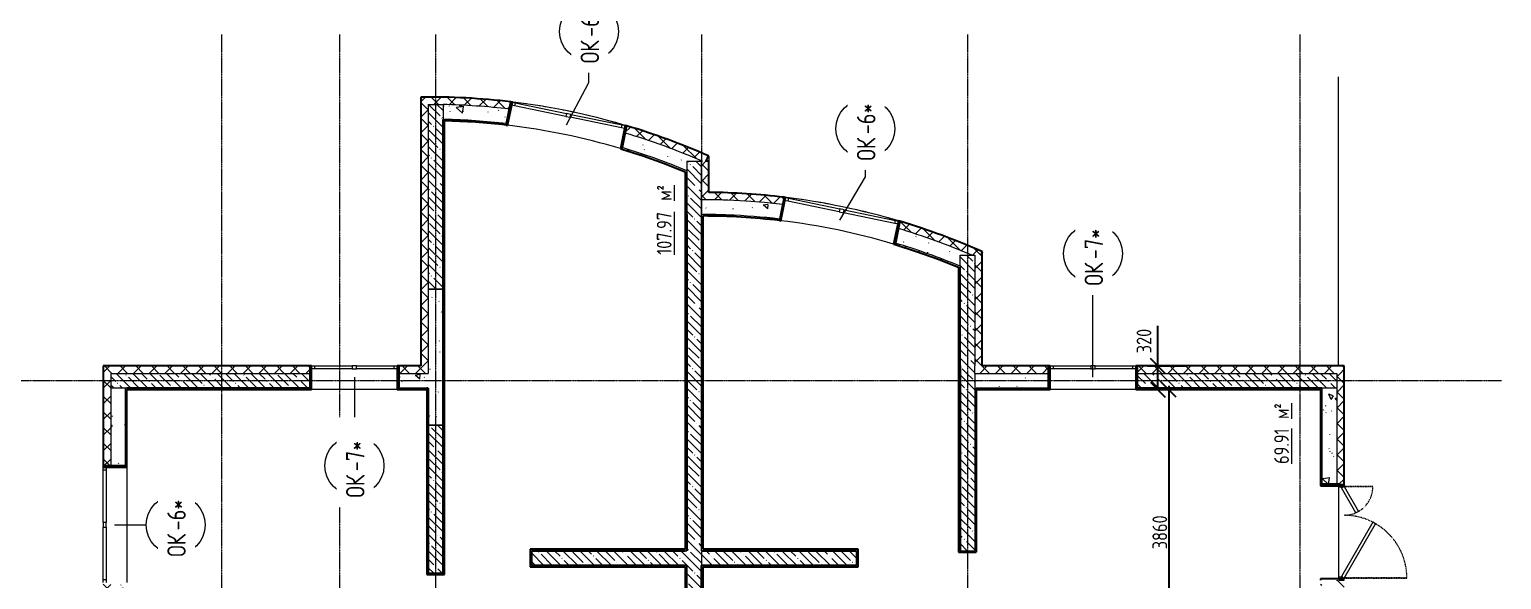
# Model space of a CAD drawing. Header units: millimetres. Extents: x -11854 to 4360091, y -19344 to 4989148.
# Drawn here: x 4962 to 24894, y 68172 to 75617 of the extents above; entities that cross this region are included whole.
import ezdxf

# ---------------------------------------------------------------- set-up
doc = ezdxf.new("R2010")
doc.units = ezdxf.units.MM
doc.linetypes.add('Линия сетки', pattern=[22.225, 12.7, -3.175, 3.175, -3.175])
doc.linetypes.add('Штрих', pattern=[6.35, 3.175, -3.175])
doc.layers.get('0').update_dxf_attribs({"color": 254})
doc.layers.get('Defpoints').update_dxf_attribs({"color": 254})
for name, color, linetype, lineweight in [('A-ANNO-DIMS', 254, 'Continuous', 9), ('A-AREA', 254, 'Continuous', 9), ('A-AREA-IDEN', 254, 'Continuous', 9), ('A-DOOR', 254, 'Continuous', 9), ('A-DOOR-FRAM', 254, 'Continuous', 18), ('A-FLOR', 254, 'Continuous', 9), ('A-GLAZ', 254, 'Continuous', 9), ('A-GLAZ-IDEN', 254, 'Continuous', 9), ('A-WALL', 254, 'Continuous', 9), ('S-GRID', 254, 'Continuous', 9)]:
    doc.layers.add(name, color=color, linetype=linetype, lineweight=lineweight)
doc.styles.add('ISOCPEUR', font='isocpeur.ttf', dxfattribs={"width": 0.8, "height": 200})
doc.styles.add('ISOCPEUR_1', font='isocpeur.ttf', dxfattribs={"width": 0.8, "height": 250})
doc.styles.add('ISOCPEUR_B', font='', dxfattribs={"width": 0.8, "height": 200})
doc.styles.add('ISOCPEUR_B_1', font='', dxfattribs={"width": 0.8, "height": 200})
doc.styles.get('ISOCPEUR_B').set_extended_font_data('ISOCPEUR', bold=True)
doc.styles.get('ISOCPEUR_B_1').set_extended_font_data('ISOCPEUR', bold=True)
doc.dimstyles.new('2_0_мм_ISOCPEUR', dxfattribs={"dimscale": 304.8, "dimtxt": 199.196235, "dimasz": 0.656168, "dimexe": 0.459318, "dimexo": 0.625, "dimgap": 0.065617, "dimtad": 1, "dimdec": 0, "dimtxsty": 'ISOCPEUR', "dimblk1": 'OBLIQUE', "dimblk2": 'OBLIQUE', "dimsah": 1, "dimcen": 2.5, "dimdle": 0.164042, "dimazin": 3, "dimtfac": 1, "dimtix": 1, "dimtmove": 0, "dimatfit": 3, "dimfxl": 0.787402, "dimfxlon": 1, "dimtvp": 1, "dimarcsym": 2})
doc.dimstyles.new('2_0_мм_ISOCPEUR_1', dxfattribs={"dimscale": 304.8, "dimtxt": 199.196235, "dimasz": 0.656168, "dimexe": 0.459318, "dimexo": 0.625, "dimgap": 0.065617, "dimtad": 1, "dimdec": 0, "dimtxsty": 'ISOCPEUR', "dimblk1": 'OBLIQUE', "dimblk2": 'OBLIQUE', "dimsah": 1, "dimcen": 2.5, "dimdle": 0.164042, "dimazin": 3, "dimtfac": 1, "dimtix": 1, "dimtmove": 1, "dimatfit": 3, "dimfxl": 0.787402, "dimfxlon": 1, "dimtvp": 1, "dimarcsym": 2})
pattern_1 = [(135, (23408.74, 513535.32), (-114.04925, -114.04925), []), (135, (23408.74, 513649.37), (-114.04925, -114.04925), [201.612, -40.322, 3.353, -36.97])]
pattern_2 = [(135, (23408.74, 513535.32), (-106.066017, -106.066017), []), (225, (23408.74, 513535.32), (106.066017, -106.066017), [])]
pattern_3 = [(140, (23408.74, 513535.3), (63.7558, 728.7365), [76.2, -838.2]), (85, (23408.74, 513535.3), (-764.2276, -140.9716), [60.96, -670.56]), (190.451, (23414.05, 513596.05), (-700.4668, 587.77), [64.76, -712.36]), (136.184, (23205.5, 513535.3), (168.171, 1084.3162), [114.3, -1257.3]), (186.636, (23219.6, 513625.7), (-989.7098, 949.61), [97.14, -1068.54]), (81.184, (23205.5, 513535.3), (-989.7012, 949.6206), [91.44, -1005.84]), (111, (23256.34, 513636.9), (409.0606, 606.4579), [76.2, -838.2]), (56, (23256.34, 513636.9), (-736.7529, 247.2083), [60.96, -670.56]), (161.451, (23290.4, 513687.46), (-327.6855, 853.6683), [64.76, -712.36]), (127.5, (23408.74, 513535.32), (-338.22012, 12.3547), [6.706, -655.726, 6.706, -674.014, -673.1]), (127.5, (23408.74, 513535.32), (-338.22012, 12.3547), [-1343.152, 6.706, -666.394]), (97.5, (23408.74, 513535.32), (-400.72213, 267.27887), [6.706, -381.406, 6.706, -640.486, -256.54]), (97.5, (23408.74, 513535.32), (-400.72213, 267.27887), [-1035.304, 6.706, -249.834]), (57.5, (23408.74, 513308.76), (22.91534, 542.36333), [6.706, -247.294, 6.706, -1837.334]), (57.5, (23408.74, 513308.76), (22.91534, 542.36333), [-260.706, -785.774, 6.706, -1044.854]), (47.5, (23408.74, 513207.16), (-101.7071, 592.51696), [6.706, -323.494, 6.706, -1266.342]), (47.5, (23408.74, 513207.16), (-101.7071, 592.51696), [-336.906, -519.582, 6.706, -740.054])]
pattern_4 = [(90, (23408.74, 513535.32), (-101.6, 406.4), [33.528, -271.272, 33.528, -271.272, -1625.6]), (90, (23408.74, 513535.32), (-101.6, 406.4), [-609.6, 33.528, -576.072, 33.528, -271.272, -711.2]), (90, (23408.74, 513535.32), (-101.6, 406.4), [-1524, 33.528, -169.672, 33.528, -474.472]), (210, (23357.94, 513687.72), (-301.152724, -291.18818), [33.528, -271.272, 33.528, -1896.872]), (210, (23357.94, 513687.72), (-301.152724, -291.18818), [-338.328, -271.272, 33.528, -576.072, -1016]), (210, (23357.94, 513687.72), (-301.152724, -291.18818), [-1219.2, 33.528, -271.272, 33.528, -677.672]), (210, (23357.94, 513687.72), (-301.152724, -291.18818), [-1557.528, -169.672, 33.528, -474.472]), (330, (23154.74, 513738.52), (402.752724, -115.21182), [33.528, -271.272, 33.528, -1896.872]), (330, (23154.74, 513738.52), (402.752724, -115.21182), [-338.328, -271.272, 33.528, -576.072, -1016]), (330, (23154.74, 513738.52), (402.752724, -115.21182), [-1219.2, 33.528, -271.272, 33.528, -677.672]), (330, (23154.74, 513738.52), (402.752724, -115.21182), [-1557.528, -169.672, 33.528, -474.472])]

# ---------------------------------------------------------------- blocks, each defined once
blk = doc.blocks.new('Окно 1800х800 - ОК 1600Х1800_ОК-3_1 _ВНУТРЕННИЕ ОКНА_ EI 32-7437784-1Д')
at = {"layer": 'A-GLAZ', "lineweight": 18}
for p, q in [((-655, -110), (-615, -110)), ((-615, -150), (-655, -150)), ((-615, -110), (-615, -150)), ((865, -110), (905, -110)), ((865, -150), (865, -110)), ((905, -150), (865, -150))]:
    blk.add_line(p, q, dxfattribs=at)
at = {"layer": 'A-GLAZ'}
for p, q in [((-615, -110), (-615, -150)), ((-615, -110), (95, -110)), ((95, -150), (-615, -150)), ((155, -110), (95, -110)), ((95, -110), (95, -150)), ((95, -150), (155, -150)), ((155, -110), (865, -110)), ((155, -150), (155, -110)), ((865, -150), (155, -150)), ((865, -150), (865, -110))]:
    blk.add_line(p, q, dxfattribs=at)
blk = doc.blocks.new('Окно 1800х800 - ОК 1200Х1800_ОК-3_1 _ВНУТРЕННИЕ ОКНА_ EI 31-7437646-1Д')
at = {"layer": 'A-GLAZ', "lineweight": 18}
for p, q in [((-455, -110), (-415, -110)), ((-415, -150), (-455, -150)), ((-415, -110), (-415, -150)), ((665, -110), (704, -110)), ((665, -150), (665, -110)), ((704, -150), (665, -150))]:
    blk.add_line(p, q, dxfattribs=at)
at = {"layer": 'A-GLAZ'}
for p, q in [((-415, -110), (-415, -150)), ((-415, -110), (95, -110)), ((95, -150), (-415, -150)), ((155, -110), (95, -110)), ((95, -110), (95, -150)), ((95, -150), (155, -150)), ((155, -110), (665, -110)), ((155, -150), (155, -110)), ((665, -150), (155, -150)), ((665, -150), (665, -110))]:
    blk.add_line(p, q, dxfattribs=at)
blk = doc.blocks.new('Окно 1800х800 - ОК 1200Х1800_ОК-3_1 _ВНУТРЕННИЕ ОКНА_ EI 31-V1-1Д')
at = {"layer": 'A-GLAZ', "lineweight": 18}
for p, q in [((-455, -110), (-415, -110)), ((-415, -150), (-455, -150)), ((-415, -110), (-415, -150)), ((665, -110), (705, -110)), ((665, -150), (665, -110)), ((705, -150), (665, -150))]:
    blk.add_line(p, q, dxfattribs=at)
at = {"layer": 'A-GLAZ'}
for p, q in [((-415, -110), (-415, -150)), ((-415, -110), (95, -110)), ((95, -150), (-415, -150)), ((155, -110), (95, -110)), ((95, -110), (95, -150)), ((95, -150), (155, -150)), ((155, -110), (665, -110)), ((155, -150), (155, -110)), ((665, -150), (155, -150)), ((665, -150), (665, -110))]:
    blk.add_line(p, q, dxfattribs=at)
blk = doc.blocks.new('Дверь_Двупольная_внутренняя ПВХ профиль - Дверной блок наружный металлический остекленный ДНМО 24х13 Л-6073768-1Д')
at = {"layer": 'A-DOOR', "linetype": 'Штрих'}
for p, q in [((618, 1000), (618, 150)), ((-618, 540), (-618, 150))]:
    blk.add_line(p, q, dxfattribs=at)
at = {"layer": 'A-DOOR'}
for p, q in [((620, 1000), (618, 1000)), ((-620, 540), (-618, 540)), ((-650, 150), (-630, 150)), ((-650, 80), (-650, 150)), ((-630, 80), (-650, 80)), ((-630, 150), (-630, 80)), ((-618, 150), (-620, 150)), ((618, 150), (620, 150)), ((650, 150), (630, 150)), ((630, 150), (630, 80)), ((630, 80), (650, 80)), ((650, 80), (650, 150))]:
    blk.add_line(p, q, dxfattribs=at)
at = {"layer": 'A-DOOR', "linetype": 'Штрих', "lineweight": 18}
for p, q in [((620, 150), (620, 1000)), ((-620, 150), (-620, 540))]:
    blk.add_line(p, q, dxfattribs=at)
at = {"layer": 'A-DOOR', "lineweight": 18}
for p, q in [((-116, 575), (-136, 540)), ((-136, 540), (600, 115)), ((620, 150), (-116, 575)), ((-620, 150), (-282, 345)), ((-262, 310), (-600, 115)), ((-282, 345), (-262, 310)), ((-600, 115), (-620, 150)), ((600, 115), (620, 150))]:
    blk.add_line(p, q, dxfattribs=at)
at = {"layer": 'A-DOOR', "linetype": 'Штрих'}
for centre, radius, start, end in [((620, 150), 850, 90, 180), ((-620, 150), 390, 360, 90)]:
    blk.add_arc(centre, radius, start, end, dxfattribs=at)
at = {"layer": 'A-DOOR-FRAM'}
for p, q in [((-630, 150), (-620, 150)), ((-630, 80), (-630, 150)), ((-610, 80), (-630, 80)), ((-620, 150), (-620, 110)), ((-620, 110), (-610, 110)), ((-610, 110), (-610, 80)), ((620, 110), (610, 110)), ((610, 110), (610, 80)), ((610, 80), (630, 80)), ((630, 150), (620, 150)), ((620, 150), (620, 110)), ((630, 80), (630, 150))]:
    blk.add_line(p, q, dxfattribs=at)
blk = doc.blocks.new('_Oblique')
at = {"color": 0, "linetype": 'ByBlock', "lineweight": -2}
blk.add_line((-0.5, -0.5), (0.5, 0.5), dxfattribs=at)
blk = doc.blocks.new('*D665')
at = {"layer": 'A-ANNO-DIMS', "color": 0, "lineweight": -2, "transparency": 16777216}
for p, q in [((20239, 71062), (20239, 71606)), ((20608, 71062), (20099, 71062)), ((20239, 70742), (20239, 71112)), ((20608, 70742), (20099, 70742))]:
    blk.add_line(p, q, dxfattribs=at)
at = {"layer": 'Defpoints', "color": 0, "transparency": 16777216}
for p in [(20627, 71062), (20239, 70742), (20627, 70742)]:
    blk.add_point(p, dxfattribs=at)
at = {"layer": 'A-ANNO-DIMS', "color": 0, "lineweight": -2, "transparency": 16777216, "xscale": 200, "yscale": 200, "zscale": 200}
for p, rotation in [((20239, 71062), 90), ((20239, 70742), 270)]:
    blk.add_blockref('_Oblique', p, dxfattribs=dict(at, rotation=rotation))
at = {"layer": 'A-ANNO-DIMS', "color": 0, "transparency": 16777216, "insert": (19953, 71234), "char_height": 200, "width": 399.92, "attachment_point": 1, "rotation": 90, "line_spacing_factor": 1.149209, "style": 'ISOCPEUR'}
blk.add_mtext('\\A1;320', dxfattribs=at)
blk = doc.blocks.new('*D666')
at = {"layer": 'A-ANNO-DIMS', "color": 0, "lineweight": -2, "transparency": 16777216}
for p, q in [((20387, 70792), (20387, 66832)), ((20608, 70742), (20247, 70742)), ((20608, 66882), (20247, 66882))]:
    blk.add_line(p, q, dxfattribs=at)
at = {"layer": 'Defpoints', "color": 0, "transparency": 16777216}
for p in [(20627, 70742), (20387, 66882), (20627, 66882)]:
    blk.add_point(p, dxfattribs=at)
at = {"layer": 'A-ANNO-DIMS', "color": 0, "lineweight": -2, "transparency": 16777216, "xscale": 200, "yscale": 200, "zscale": 200}
for p, rotation in [((20387, 70742), 90), ((20387, 66882), 270)]:
    blk.add_blockref('_Oblique', p, dxfattribs=dict(at, rotation=rotation))
at = {"layer": 'A-ANNO-DIMS', "color": 0, "transparency": 16777216, "insert": (20267, 68812), "char_height": 200, "width": 533.23, "attachment_point": 5, "rotation": 90, "style": 'ISOCPEUR'}
blk.add_mtext('\\A1;3860', dxfattribs=at)
blk = doc.blocks.new('Марка окна - Марка окна-2857-1Д')
at = {"layer": 'A-GLAZ-IDEN'}
blk.add_circle((0, 0), 4, dxfattribs=at)

msp = doc.modelspace()

# ---------------------------------------------------------------- hatches: boundary and pattern name
at = {"layer": 'A-WALL'}
h = msp.add_hatch(dxfattribs=at)
h.set_pattern_fill('FP_1', color=8, angle=90, style=0, pattern_type=2)
h.set_pattern_definition(pattern_2)
h.paths.add_polyline_path([(14157.1, 73904.7), (13855.2, 74031.3), (13608.8, 74126.5), (13329.6, 74224.3), (13047.5, 74313.2), (13027.2, 74214.9), (13292.9, 74131.1), (13555.9, 74039.4), (13816, 73939.8), (14073, 73832.4), (14125.2, 73832.4)])
h.paths.add_polyline_path([(11480.6, 74636.9), (11176.6, 74668), (10871.8, 74689.1), (10566.5, 74700.2), (10260.9, 74701.3), (10262.2, 74602.4), (10562, 74602.4), (10562, 74600.3), (10862, 74589.4), (11161.6, 74568.9), (11460.3, 74538.6)])
h = msp.add_hatch(dxfattribs=at)
h.set_pattern_fill('FP_1', color=8, angle=90, style=0, pattern_type=2)
h.set_pattern_definition(pattern_2)
h.paths.add_polyline_path([(10362, 74602.4), (10262, 74602.4), (10262, 72102.4), (10362, 72102.4), (10362, 72864.7)])
h = msp.add_hatch(dxfattribs=at)
h.set_pattern_fill('FP_3', color=8, angle=90, style=0, pattern_type=2)
h.set_pattern_definition(pattern_1)
h.paths.add_polyline_path([(10562, 74602.4), (10362, 74602.4), (10362, 72102.4), (10562, 72102.4), (10562, 74600.3)])
h = msp.add_hatch(dxfattribs=at)
h.set_pattern_fill('FP_2', color=8, angle=90, style=0, pattern_type=2)
h.set_pattern_definition(pattern_3)
h.paths.add_polyline_path([(14073, 73832.4), (13816, 73939.8), (13555.9, 74039.4), (13292.9, 74131.1), (13027.2, 74214.9), (12986.6, 74018.3), (13291.7, 73920.3), (13573.8, 73819.4), (13862, 73705), (13862, 73832.4), (14062, 73832.4)])
h.paths.add_polyline_path([(11460.3, 74538.6), (11161.6, 74568.9), (10862, 74589.4), (10562, 74600.3), (10562, 74400.2), (10582, 74399.8), (10861.7, 74389.2), (11141.1, 74369.9), (11419.7, 74342)])
h = msp.add_hatch(dxfattribs=at)
h.set_pattern_fill('FP_5', color=8, angle=90, style=0, pattern_type=2)
h.set_pattern_definition(pattern_4)
h.paths.add_polyline_path([(11500.2, 74632.9), (11480.6, 74636.9), (11415.6, 74322.4), (11435.2, 74318.3)])
h = msp.add_hatch(dxfattribs=at)
h.set_pattern_fill('FP_5', color=8, angle=90, style=0, pattern_type=2)
h.set_pattern_definition(pattern_4)
h.paths.add_polyline_path([(10582, 68262.4), (10582, 74399.8), (10562, 74400.2), (10562, 68262.4)])
h = msp.add_hatch(dxfattribs=at)
h.set_pattern_fill('FP_5', color=8, angle=90, style=0, pattern_type=2)
h.set_pattern_definition(pattern_4)
h.paths.add_polyline_path([(13862, 73705), (13573.8, 73819.4), (13281.9, 73923.9), (12986.6, 74018.3), (12982.5, 73998.6), (13272.4, 73906), (13559, 73803.6), (13862, 73683.3)])
h.paths.add_polyline_path([(11419.7, 74342), (11141.1, 74369.9), (10861.7, 74389.2), (10582, 74399.8), (10582, 74379.8), (10860.4, 74369.2), (11138.4, 74350.1), (11415.6, 74322.4)])
h = msp.add_hatch(dxfattribs=at)
h.set_pattern_fill('FP_3', color=8, angle=90, style=0, pattern_type=2)
h.set_pattern_definition(pattern_1)
h.paths.add_polyline_path([(14062, 73832.4), (13862, 73832.4), (13862, 73110.2), (14062, 73112.4), (14062, 73656.4)])
h = msp.add_hatch(dxfattribs=at)
h.set_pattern_fill('FP_1', color=8, angle=90, style=0, pattern_type=2)
h.set_pattern_definition(pattern_2)
h.paths.add_polyline_path([(14162, 73832.4), (14062, 73832.4), (14062, 73312.4), (14162, 73311.9), (14162, 73656.4)])
h = msp.add_hatch(dxfattribs=at)
h.set_pattern_fill('FP_5', color=8, angle=90, style=0, pattern_type=2)
h.set_pattern_definition(pattern_4)
h.paths.add_polyline_path([(13862, 73110.2), (13862, 73683.3), (13842, 73691.6), (13842, 68562.4), (13862, 68562.4), (13862, 72864.7)])
h = msp.add_hatch(dxfattribs=at)
h.set_pattern_fill('FP_1', color=8, angle=90, style=0, pattern_type=2)
h.set_pattern_definition(pattern_2)
h.paths.add_polyline_path([(17866.3, 72607.9), (17591.6, 72724.3), (17303.3, 72835.5), (17031.9, 72930.7), (16747.4, 73020.5), (16727, 72922.2), (16979, 72842.9), (17228.7, 72756.4), (17475.9, 72662.9), (17720.3, 72562.4), (17846.2, 72562.4)])
h.paths.add_polyline_path([(15180.7, 73345.5), (14926.8, 73372.5), (14672.3, 73392.5), (14417.3, 73405.7), (14286.2, 73409.7), (14162, 73411.9), (14162, 73311.9), (14289.7, 73309.6), (14417.3, 73305.6), (14665.5, 73292.8), (14913.2, 73273.3), (15160.3, 73247.3)])
h = msp.add_hatch(dxfattribs=at)
h.set_pattern_fill('FP_2', color=8, angle=90, style=0, pattern_type=2)
h.set_pattern_definition(pattern_3)
h.paths.add_polyline_path([(17720.3, 72562.4), (17475.9, 72662.9), (17228.7, 72756.4), (16979, 72842.9), (16727, 72922.2), (16686.2, 72725.6), (16981.6, 72631.1), (17303.3, 72514.8), (17562, 72412.2), (17562, 72562.4)])
h.paths.add_polyline_path([(15160.3, 73247.3), (14913.2, 73273.3), (14665.5, 73292.8), (14417.3, 73305.6), (14286.2, 73309.7), (14112, 73312.3), (14062, 73312.4), (14062, 73112.4), (14162, 73111.9), (14289.6, 73109.6), (14417.3, 73105.5), (14651.8, 73093.2), (14886, 73075), (15119.6, 73050.7)])
h = msp.add_hatch(dxfattribs=at)
h.set_pattern_fill('FP_5', color=8, angle=90, style=0, pattern_type=2)
h.set_pattern_definition(pattern_4)
h.paths.add_polyline_path([(15200.3, 73341.5), (15180.7, 73345.5), (15115.5, 73031), (15135.1, 73027)])
h = msp.add_hatch(dxfattribs=at)
h.set_pattern_fill('FP_3', color=8, angle=90, style=0, pattern_type=2)
h.set_pattern_definition(pattern_1)
h.paths.add_polyline_path([(14062, 73112.4), (13862, 73110.2), (13862, 68562.4), (14062, 68562.4), (14062, 73092.4)])
h.paths.add_polyline_path([(14062, 68362.4), (13862, 68362.4), (13862, 61422.4), (14062, 61422.4), (14062, 66530.8)])
h = msp.add_hatch(dxfattribs=at)
h.set_pattern_fill('FP_5', color=8, angle=90, style=0, pattern_type=2)
h.set_pattern_definition(pattern_4)
h.paths.add_polyline_path([(17562, 72412.2), (17273.7, 72526.6), (16981.6, 72631.1), (16686.2, 72725.6), (16682.1, 72706), (16972.1, 72613.2), (17258.8, 72510.8), (17562, 72390.5)])
h.paths.add_polyline_path([(15119.6, 73050.7), (14886, 73075), (14651.8, 73093.2), (14417.3, 73105.5), (14286.2, 73109.6), (14072, 73112.4), (14062, 73112.4), (14062, 73092.4), (14082, 73092.4), (14340.9, 73088.1), (14599.6, 73076.5), (14857.9, 73057.4), (15115.5, 73031)])
h = msp.add_hatch(dxfattribs=at)
h.set_pattern_fill('FP_5', color=8, angle=90, style=0, pattern_type=2)
h.set_pattern_definition(pattern_4)
h.paths.add_polyline_path([(14082, 72864.7), (14082, 73092.4), (14062, 73092.4), (14062, 68582.4), (14082, 68582.4), (14082, 70753.4)])
h = msp.add_hatch(dxfattribs=at)
h.set_pattern_fill('FP_5', color=8, angle=90, style=0, pattern_type=2)
h.set_pattern_definition(pattern_4)
h.paths.add_polyline_path([(16747.4, 73020.5), (16727.8, 73024.6), (16662.5, 72710), (16682.1, 72706), (16715, 72864.7)])
h = msp.add_hatch(dxfattribs=at)
h.set_pattern_fill('FP_3', color=8, angle=90, style=0, pattern_type=2)
h.set_pattern_definition(pattern_1)
h.paths.add_polyline_path([(17762, 72562.4), (17562, 72562.4), (17562, 70962.4), (17762, 70962.4), (17762, 71809)])
h = msp.add_hatch(dxfattribs=at)
h.set_pattern_fill('FP_1', color=8, angle=90, style=0, pattern_type=2)
h.set_pattern_definition(pattern_2)
h.paths.add_polyline_path([(17862, 72562.4), (17762, 72562.4), (17762, 71062.4), (17862, 71062.4), (17862, 71809)])
h = msp.add_hatch(dxfattribs=at)
h.set_pattern_fill('FP_5', color=8, angle=90, style=0, pattern_type=2)
h.set_pattern_definition(pattern_4)
h.paths.add_polyline_path([(17562, 68542.4), (17562, 72390.5), (17542, 72398.8), (17542, 68542.4)])
h = msp.add_hatch(dxfattribs=at)
h.set_pattern_fill('FP_1', color=8, angle=90, style=0, pattern_type=2)
h.set_pattern_definition(pattern_2)
h.paths.add_polyline_path([(10362, 72102.4), (10262, 72102.4), (10262, 70962.4), (10362, 70962.4), (10362, 71809)])
h = msp.add_hatch(dxfattribs=at)
h.set_pattern_fill('FP_2', color=8, angle=90, style=0, pattern_type=2)
h.set_pattern_definition(pattern_3)
h.paths.add_polyline_path([(10562, 72102.4), (10362, 72102.4), (10362, 70912.4), (10562, 70912.4)])
h = msp.add_hatch(dxfattribs=at)
h.set_pattern_fill('FP_1', color=8, angle=90, style=0, pattern_type=2)
h.set_pattern_definition(pattern_2)
h.paths.add_polyline_path([(8762, 70962.4), (8762, 71062.4), (5962, 71062.4), (5962, 70962.4), (8683.1, 70962.4)])
h = msp.add_hatch(dxfattribs=at)
h.set_pattern_fill('FP_1', color=8, angle=90, style=0, pattern_type=2)
h.set_pattern_definition(pattern_2)
h.paths.add_polyline_path([(6062, 70962.4), (5962, 70962.4), (5962, 69712.4), (6062, 69712.4), (6062, 70762.4)])
h.paths.add_polyline_path([(6062, 68112.4), (5962, 68112.4), (5962, 67012.4), (6062, 67012.4), (6062, 67586.5)])
h = msp.add_hatch(dxfattribs=at)
h.set_pattern_fill('FP_3', color=8, angle=90, style=0, pattern_type=2)
h.set_pattern_definition(pattern_1)
h.paths.add_polyline_path([(8762, 70762.4), (8762, 70962.4), (6062, 70962.4), (6062, 70762.4), (8683.1, 70762.4)])
h = msp.add_hatch(dxfattribs=at)
h.set_pattern_fill('FP_5', color=8, angle=90, style=0, pattern_type=2)
h.set_pattern_definition(pattern_4)
h.paths.add_polyline_path([(8782.6, 71062.4), (8762.6, 71062.4), (8762.6, 70742.4), (8782.6, 70742.4), (8782.6, 70753.4)])
h = msp.add_hatch(dxfattribs=at)
h.set_pattern_fill('FP_5', color=8, angle=90, style=0, pattern_type=2)
h.set_pattern_definition(pattern_4)
h.paths.add_polyline_path([(9962, 70742.4), (9962, 71062.4), (9942, 71062.4), (9942, 70742.4)])
h = msp.add_hatch(dxfattribs=at)
h.set_pattern_fill('FP_1', color=8, angle=90, style=0, pattern_type=2)
h.set_pattern_definition(pattern_2)
h.paths.add_polyline_path([(10262, 71062.4), (9962, 71062.4), (9962, 70962.4), (10262, 70962.4)])
h = msp.add_hatch(dxfattribs=at)
h.set_pattern_fill('FP_2', color=8, angle=90, style=0, pattern_type=2)
h.set_pattern_definition(pattern_3)
h.paths.add_polyline_path([(10362, 70762.4), (10362, 70962.4), (9962, 70962.4), (9962, 70762.4), (9976.1, 70762.4)])
h = msp.add_hatch(dxfattribs=at)
h.set_pattern_fill('FP_3', color=8, angle=90, style=0, pattern_type=2)
h.set_pattern_definition(pattern_1)
h.paths.add_polyline_path([(17762, 70962.4), (17562, 70962.4), (17562, 68562.4), (17762, 68562.4), (17762, 70762.4)])
h = msp.add_hatch(dxfattribs=at)
h.set_pattern_fill('FP_1', color=8, angle=90, style=0, pattern_type=2)
h.set_pattern_definition(pattern_2)
h.paths.add_polyline_path([(18762, 71062.4), (17762, 71062.4), (17762, 70962.4), (18762, 70962.4)])
h = msp.add_hatch(dxfattribs=at)
h.set_pattern_fill('FP_2', color=8, angle=90, style=0, pattern_type=2)
h.set_pattern_definition(pattern_3)
h.paths.add_polyline_path([(18762, 70962.4), (17762, 70962.4), (17762, 70762.4), (18762, 70762.4)])
h = msp.add_hatch(dxfattribs=at)
h.set_pattern_fill('FP_5', color=8, angle=90, style=0, pattern_type=2)
h.set_pattern_definition(pattern_4)
h.paths.add_polyline_path([(19961.7, 70742.5), (19961.7, 71062.5), (19941.7, 71062.5), (19941.7, 70742.5)])
h = msp.add_hatch(dxfattribs=at)
h.set_pattern_fill('FP_1', color=8, angle=90, style=0, pattern_type=2)
h.set_pattern_definition(pattern_2)
h.paths.add_polyline_path([(22762, 71062.4), (19962, 71062.4), (19962, 70962.4), (22762, 70962.4)])
h = msp.add_hatch(dxfattribs=at)
h.set_pattern_fill('FP_3', color=8, angle=90, style=0, pattern_type=2)
h.set_pattern_definition(pattern_1)
h.paths.add_polyline_path([(22662, 70962.4), (19962, 70962.4), (19962, 70762.4), (22662, 70762.4)])
h = msp.add_hatch(dxfattribs=at)
h.set_pattern_fill('FP_1', color=8, angle=90, style=0, pattern_type=2)
h.set_pattern_definition(pattern_2)
h.paths.add_polyline_path([(22762, 70962.4), (22662, 70962.4), (22662, 69462.4), (22762, 69462.4), (22762, 70762.4)])
h.paths.add_polyline_path([(22762, 68162.4), (22662, 68162.4), (22662, 66862.4), (22762, 66862.4)])
h = msp.add_hatch(dxfattribs=at)
h.set_pattern_fill('FP_2', color=8, angle=90, style=0, pattern_type=2)
h.set_pattern_definition(pattern_3)
h.paths.add_polyline_path([(6262, 70762.4), (6062, 70762.4), (6062, 69712.4), (6262, 69712.4), (6262, 70753.4)])
h.paths.add_polyline_path([(6262, 68112.4), (6062, 68112.4), (6062, 66912.4), (6262, 66912.4), (6262, 67586.5)])
h = msp.add_hatch(dxfattribs=at)
h.set_pattern_fill('FP_5', color=8, angle=90, style=0, pattern_type=2)
h.set_pattern_definition(pattern_4)
h.paths.add_polyline_path([(6282, 69712.4), (6282, 70762.4), (6262, 70762.4), (6262, 69712.4)])
h.paths.add_polyline_path([(6282, 68112.4), (6262, 68112.4), (6262, 66932.4), (6282, 66932.4), (6282, 67586.5)])
h = msp.add_hatch(dxfattribs=at)
h.set_pattern_fill('FP_5', color=8, angle=90, style=0, pattern_type=2)
h.set_pattern_definition(pattern_4)
h.paths.add_polyline_path([(10362, 70762.4), (9962, 70762.4), (9962, 70742.4), (10362, 70742.4), (10362, 70753.4)])
h.paths.add_polyline_path([(8762, 70762.4), (6282, 70762.4), (6282, 70742.4), (8762, 70742.4), (8762, 70753.4)])
h = msp.add_hatch(dxfattribs=at)
h.set_pattern_fill('FP_5', color=8, angle=90, style=0, pattern_type=2)
h.set_pattern_definition(pattern_4)
h.paths.add_polyline_path([(10362, 70762.4), (10342, 70762.4), (10342, 68242.4), (10362, 68242.4), (10362, 70753.4)])
h = msp.add_hatch(dxfattribs=at)
h.set_pattern_fill('FP_2', color=8, angle=90, style=0, pattern_type=2)
h.set_pattern_definition(pattern_3)
h.paths.add_polyline_path([(10562, 70912.4), (10362, 70912.4), (10362, 70262.4), (10562, 70262.4), (10562, 70753.4)])
h = msp.add_hatch(dxfattribs=at)
h.set_pattern_fill('FP_5', color=8, angle=90, style=0, pattern_type=2)
h.set_pattern_definition(pattern_4)
h.paths.add_polyline_path([(17782, 70753.4), (17782, 70762.4), (17762, 70762.4), (17762, 68562.4), (17782, 68562.4)])
h = msp.add_hatch(dxfattribs=at)
h.set_pattern_fill('FP_5', color=8, angle=90, style=0, pattern_type=2)
h.set_pattern_definition(pattern_4)
h.paths.add_polyline_path([(22462, 70762.4), (19962, 70762.4), (19962, 70742.4), (22462, 70742.4), (22462, 70753.4)])
h.paths.add_polyline_path([(18762, 70742.4), (18762, 70762.4), (17782, 70762.4), (17782, 70742.4)])
h = msp.add_hatch(dxfattribs=at)
h.set_pattern_fill('FP_2', color=8, angle=90, style=0, pattern_type=2)
h.set_pattern_definition(pattern_3)
h.paths.add_polyline_path([(22662, 70762.4), (22462, 70762.4), (22462, 69462.4), (22662, 69462.4), (22662, 70753.4)])
h.paths.add_polyline_path([(22662, 68162.4), (22462, 68162.4), (22462, 66862.4), (22662, 66862.4)])
h = msp.add_hatch(dxfattribs=at)
h.set_pattern_fill('FP_5', color=8, angle=90, style=0, pattern_type=2)
h.set_pattern_definition(pattern_4)
h.paths.add_polyline_path([(22462, 70742.4), (22442, 70742.4), (22442, 69462.4), (22462, 69462.4)])
h.paths.add_polyline_path([(22462, 68162.4), (22442, 68162.4), (22442, 66862.4), (22462, 66862.4)])
h = msp.add_hatch(dxfattribs=at)
h.set_pattern_fill('FP_3', color=8, angle=90, style=0, pattern_type=2)
h.set_pattern_definition(pattern_1)
h.paths.add_polyline_path([(10562, 70262.4), (10362, 70262.4), (10362, 68262.4), (10562, 68262.4)])
h = msp.add_hatch(dxfattribs=at)
h.set_pattern_fill('FP_5', color=8, angle=90, style=0, pattern_type=2)
h.set_pattern_definition(pattern_4)
h.paths.add_polyline_path([(22692, 69462.4), (22442, 69462.4), (22442, 69442.4), (22692, 69442.4)])
h = msp.add_hatch(dxfattribs=at)
h.set_pattern_fill('FP_5', color=8, angle=90, style=0, pattern_type=2)
h.set_pattern_definition(pattern_4)
h.paths.add_polyline_path([(13842, 68582.4), (11742, 68582.4), (11742, 68562.4), (13842, 68562.4)])
h = msp.add_hatch(dxfattribs=at)
h.set_pattern_fill('FP_5', color=8, angle=90, style=0, pattern_type=2)
h.set_pattern_definition(pattern_4)
h.paths.add_polyline_path([(16162, 68582.4), (14062, 68582.4), (14062, 68562.4), (16162, 68562.4)])
h = msp.add_hatch(dxfattribs=at)
h.set_pattern_fill('FP_5', color=8, angle=90, style=0, pattern_type=2)
h.set_pattern_definition(pattern_4)
h.paths.add_polyline_path([(16182, 68362.4), (16182, 68582.4), (16162, 68582.4), (16162, 68362.4)])
h = msp.add_hatch(dxfattribs=at)
h.set_pattern_fill('FP_5', color=8, angle=90, style=0, pattern_type=2)
h.set_pattern_definition(pattern_4)
h.paths.add_polyline_path([(11762, 68562.4), (11742, 68562.4), (11742, 68342.4), (11762, 68342.4), (11762, 68362.4)])
h = msp.add_hatch(dxfattribs=at)
h.set_pattern_fill('FP_3', color=8, angle=90, style=0, pattern_type=2)
h.set_pattern_definition(pattern_1)
h.paths.add_polyline_path([(16162, 68362.4), (16162, 68562.4), (11762, 68562.4), (11762, 68362.4), (15579.2, 68362.4)])
h = msp.add_hatch(dxfattribs=at)
h.set_pattern_fill('FP_5', color=8, angle=90, style=0, pattern_type=2)
h.set_pattern_definition(pattern_4)
h.paths.add_polyline_path([(17782, 68562.4), (17562, 68562.4), (17562, 68542.4), (17782, 68542.4)])
h = msp.add_hatch(dxfattribs=at)
h.set_pattern_fill('FP_5', color=8, angle=90, style=0, pattern_type=2)
h.set_pattern_definition(pattern_4)
h.paths.add_polyline_path([(10582, 68262.4), (10362, 68262.4), (10362, 68242.4), (10582, 68242.4)])
h = msp.add_hatch(dxfattribs=at)
h.set_pattern_fill('FP_5', color=8, angle=90, style=0, pattern_type=2)
h.set_pattern_definition(pattern_4)
h.paths.add_polyline_path([(13862, 68362.4), (11762, 68362.4), (11762, 68342.4), (13862, 68342.4)])
h = msp.add_hatch(dxfattribs=at)
h.set_pattern_fill('FP_5', color=8, angle=90, style=0, pattern_type=2)
h.set_pattern_definition(pattern_4)
h.paths.add_polyline_path([(13862, 65587.4), (13862, 68342.4), (13842, 68342.4), (13842, 65587.4), (13855.2, 65587.4)])
h = msp.add_hatch(dxfattribs=at)
h.set_pattern_fill('FP_5', color=8, angle=90, style=0, pattern_type=2)
h.set_pattern_definition(pattern_4)
h.paths.add_polyline_path([(14082.4, 66267.4), (14082.4, 68362.4), (14062.4, 68362.4), (14062.4, 66267.4)])
h = msp.add_hatch(dxfattribs=at)
h.set_pattern_fill('FP_5', color=8, angle=90, style=0, pattern_type=2)
h.set_pattern_definition(pattern_4)
h.paths.add_polyline_path([(16182, 68342.4), (16182, 68362.4), (14082.4, 68362.4), (14082.4, 68342.4), (15579.2, 68342.4)])

# ---------------------------------------------------------------- linework, layer by layer
at = {"layer": 'A-AREA', "color": 8}
msp.add_line((22687.8, 71062.4), (22687.8, 74976), dxfattribs=at)
at = {"layer": 'A-FLOR', "color": 8}
for p, q in [((10262, 74602.4), (10262, 74618.9)), ((14134.8, 73832.5), (14126.9, 73836.1)), ((14157.1, 73904.7), (14162, 73902.6)), ((14162, 73902.6), (14162, 73832.4)), ((17862, 72598), (17862, 72562.4)), ((22687.8, 69442.4), (22687.8, 68182.4))]:
    msp.add_line(p, q, dxfattribs=at)
for centre, radius, start, end in [((10378.9, 65351.9), 9350.2, 88.09817, 88.75486), ((10378.9, 65351.9), 9350.2, 86.01188, 86.78905), ((10378.9, 65351.9), 9350.2, 83.99674, 84.82192), ((10378.9, 65351.9), 9350.2, 81.93167, 82.86626), ((10378.9, 65351.9), 9350.2, 79.91998, 80.85802), ((10378.9, 65351.9), 9350.2, 77.90936, 78.84942), ((10378.9, 65351.9), 9350.2, 75.89954, 76.84039), ((10378.9, 65351.9), 9350.2, 73.89032, 74.83079), ((10378.9, 65351.9), 9350.2, 71.97373, 72.76384), ((10378.9, 65351.9), 9350.2, 70.0288, 70.77253), ((10378.9, 65351.9), 9350.2, 68.08779, 68.69213), ((14061.4, 64012.4), 9400, 87.05842, 87.61399), ((14061.4, 64012.4), 9400, 85.19553, 85.82097), ((14061.4, 64012.4), 9400, 83.39927, 83.96948), ((14061.4, 64012.4), 9400, 81.42371, 82.41618), ((14061.4, 64012.4), 9400, 79.47908, 80.4709), ((14061.4, 64012.4), 9400, 77.53446, 78.52568), ((14061.4, 64012.4), 9400, 75.58983, 76.5805), ((14061.4, 64012.4), 9400, 73.6452, 74.63537), ((14061.4, 64012.4), 9400, 71.77676, 72.58274), ((14061.4, 64012.4), 9400, 69.89667, 70.65974), ((14061.4, 64012.4), 9400, 68.01694, 68.68456), ((14061.4, 64012.4), 9400, 66.15161, 66.44777)]:
    msp.add_arc(centre, radius, start, end, dxfattribs=at)
at = {"layer": 'A-GLAZ-IDEN', "color": 8}
for p, q in [((12537.9, 74897), (12537.9, 75157.8)), ((12233.5, 74327), (12537.9, 74897)), ((16279.8, 73621), (16279.8, 73840.9)), ((15933.4, 73035), (16279.8, 73621)), ((19362, 70912.4), (19362, 72150.1)), ((9362, 70912.4), (9362, 70143.3)), ((6112, 68912.4), (6541.7, 68911.5))]:
    msp.add_line(p, q, dxfattribs=at)
at = {"layer": 'A-WALL', "color": 8, "lineweight": 25}
for p, q in [((10260.9, 74701.3), (10262.2, 74602.4)), ((10262.2, 74602.4), (10262, 74602.4)), ((10262, 74602.4), (10262, 72102.4)), ((11480.6, 74636.9), (11415.6, 74322.4)), ((11419.7, 74342), (11480.6, 74636.9)), ((11435.2, 74318.3), (11500.2, 74632.9)), ((11500.2, 74632.9), (11480.6, 74636.9)), ((10562, 72102.4), (10562, 74400.2)), ((10562, 74400.2), (10562, 68262.4)), ((10582, 68242.4), (10582, 74379.8)), ((11415.6, 74322.4), (11419.7, 74342)), ((11415.6, 74322.4), (11435.2, 74318.3)), ((13027.9, 74317.2), (12962.9, 74002.6)), ((12982.5, 73998.6), (13047.5, 74313.2)), ((13047.5, 74313.2), (12986.6, 74018.3)), ((13047.5, 74313.2), (13027.9, 74317.2)), ((12962.9, 74002.6), (12982.5, 73998.6)), ((12986.6, 74018.3), (12982.5, 73998.6)), ((14125.2, 73832.4), (14157.1, 73904.7)), ((14162, 73832.4), (14125.2, 73832.4)), ((14162, 73411.9), (14162, 73832.4)), ((13842, 73691.6), (13842, 68582.4)), ((15180.7, 73345.5), (15115.5, 73031)), ((15135.1, 73027), (15200.3, 73341.5)), ((15200.3, 73341.5), (15180.7, 73345.5)), ((13862, 73110.2), (13862, 68562.4)), ((13862, 68562.4), (13862, 73110.2)), ((14082, 68582.4), (14082, 73092.4)), ((15115.5, 73031), (15119.6, 73050.7)), ((15115.5, 73031), (15135.1, 73027)), ((16727.8, 73024.6), (16662.5, 72710)), ((16682.1, 72706), (16747.4, 73020.5)), ((16747.4, 73020.5), (16686.2, 72725.6)), ((16747.4, 73020.5), (16727.8, 73024.6)), ((16662.5, 72710), (16682.1, 72706)), ((16686.2, 72725.6), (16682.1, 72706)), ((17846.2, 72562.4), (17866.3, 72607.9)), ((17862, 72562.4), (17846.2, 72562.4)), ((17862, 71062.4), (17862, 72562.4)), ((17542, 72398.8), (17542, 68542.4)), ((10262, 72102.4), (10262, 71062.4)), ((10562, 70912.4), (10562, 72102.4)), ((5962, 71062.4), (5962, 69712.4)), ((8762, 71062.4), (5962, 71062.4)), ((8762, 70762.4), (8762, 71062.4)), ((8782.6, 71062.4), (8762.6, 71062.4)), ((8762.6, 71062.4), (8762.6, 70742.4)), ((8782.6, 70742.4), (8782.6, 71062.4)), ((9962, 71062.4), (9942, 71062.4)), ((9942, 71062.4), (9942, 70742.4)), ((10262, 71062.4), (9962, 71062.4)), ((9962, 71062.4), (9962, 70762.4)), ((9962, 70742.4), (9962, 71062.4)), ((17562, 71062.4), (17562, 68562.4)), ((17562, 68562.4), (17562, 71062.4)), ((18762, 71062.4), (17862, 71062.4)), ((18782, 71062.5), (18762, 71062.5)), ((18762, 71062.5), (18762, 70742.5)), ((18762, 70762.4), (18762, 71062.4)), ((18782, 70742.5), (18782, 71062.5)), ((19961.7, 71062.5), (19941.7, 71062.5)), ((19941.7, 71062.5), (19941.7, 70742.5)), ((19961.7, 70742.5), (19961.7, 71062.5)), ((22762, 71062.4), (19962, 71062.4)), ((19962, 71062.4), (19962, 70742.4)), ((22762, 69462.4), (22762, 71062.4)), ((8762, 70762.4), (6282, 70762.4)), ((8762, 70742.4), (8762, 70762.4)), ((9962, 70762.4), (9962, 70742.4)), ((10342, 70762.4), (10342, 68242.4)), ((10362, 70762.4), (10342, 70762.4)), ((10362, 70762.4), (10362, 70262.4)), ((10362, 70742.4), (10362, 70762.4)), ((10362, 68262.4), (10362, 70762.4)), ((10562, 70262.4), (10562, 70912.4)), ((17782, 70762.4), (17782, 68542.4)), ((18762, 70742.4), (18762, 70762.4)), ((19962, 70762.4), (22462, 70762.4)), ((22462, 70762.4), (19962, 70762.4)), ((6282, 69712.4), (6282, 70742.4)), ((6282, 70742.4), (8762, 70742.4)), ((8762.6, 70742.4), (8782.6, 70742.4)), ((9942, 70742.4), (9962, 70742.4)), ((9962, 70742.4), (10362, 70742.4)), ((17782, 70742.4), (18762, 70742.4)), ((18762, 70742.5), (18782, 70742.5)), ((19941.7, 70742.5), (19961.7, 70742.5)), ((19962, 70742.4), (22442, 70742.4)), ((22442, 70742.4), (22442, 69462.4)), ((10362, 70262.4), (10362, 68262.4)), ((10562, 68262.4), (10562, 70262.4)), ((6282, 69712.4), (5962, 69712.4)), ((5962, 69712.4), (5962, 69692.4)), ((5962, 69692.4), (6282, 69692.4)), ((6282, 69692.4), (6282, 69712.4)), ((22692, 69462.4), (22442, 69462.4)), ((22442, 69462.4), (22442, 69442.4)), ((22442, 69442.4), (22692, 69442.4)), ((13842, 68582.4), (11742, 68582.4)), ((11742, 68582.4), (11742, 68342.4)), ((16182, 68582.4), (14082, 68582.4)), ((16182, 68342.4), (16182, 68582.4)), ((11762, 68562.4), (13842, 68562.4)), ((14062, 68562.4), (16162, 68562.4)), ((17542, 68542.4), (17782, 68542.4)), ((10342, 68242.4), (10582, 68242.4)), ((11742, 68342.4), (13842, 68342.4)), ((13862, 68362.4), (11762, 68362.4)), ((13842, 68342.4), (13842, 65607.4)), ((13862, 68362.4), (13862, 68362.4)), ((13862, 65587.4), (13862, 68342.4)), ((14062, 68362.4), (14062.4, 68362.4)), ((14062, 66247.4), (14062, 68362.4)), ((14062.4, 68362.4), (14062.4, 66247.4)), ((16162, 68362.4), (14082.4, 68362.4)), ((14082.4, 66267.4), (14082.4, 68342.4)), ((14082.4, 68342.4), (16182, 68342.4)), ((22692, 68182.4), (22442, 68182.4)), ((22442, 68182.4), (22442, 68162.4))]:
    msp.add_line(p, q, dxfattribs=at)
at = {"layer": 'A-WALL', "color": 8}
for p, q in [((10362, 74602.4), (10362, 72102.4)), ((10362, 74602.4), (10562, 74602.4)), ((10562, 74602.4), (10562, 74400.2)), ((13862, 73832.4), (13862, 73110.2)), ((13862, 73832.4), (14073, 73832.4)), ((14062, 73112.4), (14062, 73832.4)), ((13862, 73110.2), (13862, 73683.3)), ((14062, 73112.4), (14062, 73312.4)), ((14062, 68562.4), (14062, 73112.4)), ((14062, 73112.4), (14062, 73092.4)), ((14062, 73092.4), (14062, 68582.4)), ((17562, 72412.2), (17562, 72562.4)), ((17562, 72562.4), (17762, 72562.4)), ((17762, 72562.4), (17762, 71062.4)), ((17562, 72412.2), (17562, 71062.4)), ((17562, 71062.4), (17562, 72390.5)), ((10362, 72102.4), (10562, 72102.4)), ((10562, 72102.4), (10362, 72102.4)), ((10362, 72102.4), (10362, 70962.4)), ((6062, 70962.4), (6062, 69712.4)), ((6062, 70962.4), (8762, 70962.4)), ((9962, 70962.4), (10362, 70962.4)), ((17762, 70962.4), (17762, 71062.4)), ((17762, 70962.4), (18762, 70962.4)), ((17762, 70962.4), (17762, 68562.4)), ((19962, 70962.4), (22662, 70962.4)), ((22662, 70962.4), (22662, 69462.4)), ((6282, 70762.4), (6062, 70762.4)), ((6262, 69712.4), (6262, 70762.4)), ((6262, 70762.4), (6262, 69712.4)), ((9962, 70762.4), (10362, 70762.4)), ((10362, 70762.4), (9962, 70762.4)), ((17762, 70762.4), (18762, 70762.4)), ((18762, 70762.4), (17782, 70762.4)), ((22662, 70762.4), (22462, 70762.4)), ((22462, 70762.4), (22462, 69462.4)), ((9942, 70742.4), (8782.6, 70742.4)), ((19962, 70742.4), (18762, 70742.4)), ((22462, 69462.4), (22462, 70742.4)), ((10562, 70262.4), (10362, 70262.4)), ((10362, 70262.4), (10562, 70262.4)), ((6282, 69692.4), (6282, 68132.4)), ((11762, 68562.4), (11762, 68362.4)), ((13842, 68562.4), (13862, 68562.4)), ((16162, 68362.4), (16162, 68562.4)), ((17562, 68562.4), (17762, 68562.4)), ((10362, 68262.4), (10562, 68262.4)), ((13862, 68342.4), (13862, 68362.4)), ((14082.4, 68362.4), (14062.4, 68362.4))]:
    msp.add_line(p, q, dxfattribs=at)
at = {"layer": 'A-WALL', "color": 8, "lineweight": 25, "flags": 128}
for points in [[(12982.5, 73998.6), (13272.4, 73906), (13559, 73803.6), (13842, 73691.6)], [(16682.1, 72706), (16972.1, 72613.2), (17258.8, 72510.8), (17542, 72398.8)]]:
    msp.add_lwpolyline(points, dxfattribs=at)
at = {"layer": 'A-WALL', "color": 8, "flags": 128}
msp.add_lwpolyline([(15160.3, 73247.3), (14913.2, 73273.3), (14665.5, 73292.8), (14417.3, 73305.6)], dxfattribs=at)
at = {"layer": 'A-WALL', "color": 8, "lineweight": 25}
for centre, radius, start, end in [((10378.9, 65351.9), 9350.2, 83.23335, 90.72304), ((10378.9, 65351.9), 9030.2, 83.40773, 88.71156), ((10378.9, 65351.9), 9350.2, 66.16638, 73.41691), ((14061.4, 64012.4), 9400, 83.16092, 89.38687), ((14061.4, 64012.4), 9080, 83.33342, 89.87009), ((14061.4, 64012.4), 9400, 66.12248, 73.39664)]:
    msp.add_arc(centre, radius, start, end, dxfattribs=at)
at = {"layer": 'A-WALL', "color": 8}
for centre, radius, start, end in [((10378.9, 65351.9), 9250.2, 83.28655, 88.86611), ((10378.9, 65351.9), 9350.2, 73.41691, 83.23335), ((10378.9, 65351.9), 9050.2, 88.7144, 88.84105), ((10378.9, 65352), 9050.1, 83.39646, 88.7144), ((10378.9, 65351.9), 9050.2, 83.39647, 88.7144), ((10378.9, 65351.9), 9030.2, 73.36975, 83.28051), ((10378.9, 65351.9), 9250.2, 66.46206, 73.36371), ((10378.9, 65351.9), 9050.2, 67.36495, 73.25379), ((10378.9, 65351.9), 9050.2, 67.36495, 73.25379), ((14061.4, 64012.4), 9300, 89.38028, 89.99638), ((14061.3, 64007.6), 9304.8, 87.80714, 89.37987), ((14061.4, 64012.4), 9400, 73.39664, 83.16092), ((14061.4, 64012.4), 9100, 89.87037, 89.9963), ((14061.4, 64013.2), 9099.3, 89.36665, 89.87042), ((14061.4, 64022.2), 9090.2, 89.36617, 89.87051), ((14061.4, 64012.4), 9100, 87.75851, 89.36666), ((14061.4, 64012.4), 9100, 87.75861, 89.36662), ((14061.4, 64012.4), 9100, 83.32228, 87.75851), ((14061.4, 64012.5), 9100, 83.32227, 87.75859), ((14061.4, 64012.4), 9080, 73.35066, 83.2069), ((14061.4, 64012.4), 9300, 66.83197, 73.34401), ((14061.4, 64012.4), 9100, 67.37612, 73.23528), ((14061.4, 64012.4), 9100, 67.37612, 73.23528)]:
    msp.add_arc(centre, radius, start, end, dxfattribs=at)
at = {"layer": 'S-GRID', "color": 8, "linetype": 'Линия сетки'}
for p, q in [((7562, 75548.5), (7562, 42182.4)), ((9162, 75548.5), (9162, 42182.4)), ((10462, 75548.5), (10462, 42182.4)), ((14062, 75548.5), (14062, 42182.4)), ((17662, 75548.5), (17662, 42182.4)), ((22162, 75548.5), (22162, 42182.4)), ((22162, 75548.5), (22162, 42182.4)), ((24894.1, 70862.4), (-496.2, 70862.4)), ((24494.1, 70862.4), (-496.2, 70862.4))]:
    msp.add_line(p, q, dxfattribs=at)

# ---------------------------------------------------------------- block references
at = {"layer": 'A-DOOR', "color": 8, "rotation": 270}
msp.add_blockref('Дверь_Двупольная_внутренняя ПВХ профиль - Дверной блок наружный металлический остекленный ДНМО 24х13 Л-6073768-1Д', (22612, 68812.4), dxfattribs=at)
at = {"layer": 'A-GLAZ', "color": 8}
for name, p, rotation in [('Окно 1800х800 - ОК 1600Х1800_ОК-3_1 _ВНУТРЕННИЕ ОКНА_ EI 32-7437784-1Д', (12355.9, 74301.7), 168.3251299781963), ('Окно 1800х800 - ОК 1600Х1800_ОК-3_1 _ВНУТРЕННИЕ ОКНА_ EI 32-7437784-1Д', (16055.7, 73009.6), 168.2787799918421), ('Окно 1800х800 - ОК 1200Х1800_ОК-3_1 _ВНУТРЕННИЕ ОКНА_ EI 31-7437646-1Д', (9487, 70912.4), 179.9999999948781), ('Окно 1800х800 - ОК 1200Х1800_ОК-3_1 _ВНУТРЕННИЕ ОКНА_ EI 31-V1-1Д', (19487, 70912.4), 179.9999999999867), ('Окно 1800х800 - ОК 1600Х1800_ОК-3_1 _ВНУТРЕННИЕ ОКНА_ EI 32-7437784-1Д', (6112, 69037.4), 270)]:
    msp.add_blockref(name, p, dxfattribs=dict(at, rotation=rotation))
at = {"layer": 'A-GLAZ-IDEN', "color": 8, "xscale": 99.99999999999991, "yscale": 99.99999999999991, "zscale": 99.99999999999991, "rotation": 90}
for p in [(12537.9, 75590.2), (16279.8, 74273.3), (19362, 72582.6), (9362, 69712.7), (6941.8, 68912.4)]:
    msp.add_blockref('Марка окна - Марка окна-2857-1Д', p, dxfattribs=at)

# ---------------------------------------------------------------- texts
at = {"layer": 'A-AREA-IDEN', "color": 8, "char_height": 200, "attachment_point": 1, "rotation": 90}
for s, insert, width, style in [('\\L\\fISOCPEUR|b1|i0|c238|p34|;\\W.8;\\L²', (13456.5, 73435.9), 128.27, 'ISOCPEUR_B_1'), ('\\L\\fISOCPEUR|b1|i0|c204|p34|;\\W.8;\\Lм', (13456.5, 73298.3), 166.751, 'ISOCPEUR_B'), ('\\L107.97 ', (13456.5, 72568.1), 885.063, 'ISOCPEUR_B'), ('\\L\\fISOCPEUR|b1|i0|c238|p34|;\\W.8;\\L²', (21815.4, 70483), 128.27, 'ISOCPEUR_B_1'), ('\\L\\fISOCPEUR|b1|i0|c204|p34|;\\W.8;\\Lм', (21815.4, 70345.4), 166.751, 'ISOCPEUR_B'), ('\\L69.91 ', (21815.4, 69736.9), 737.552, 'ISOCPEUR_B')]:
    msp.add_mtext(s, dxfattribs=dict(at, insert=insert, width=width, style=style))

# ---------------------------------------------------------------- dimensions: what is measured, and where the dimension line sits
at = {"layer": 'A-ANNO-DIMS', "color": 8}
dim = msp.add_linear_dim(base=(20239.2, 70742.4), p1=(20627.2, 71062.4), p2=(20627.2, 70742.4), angle=90, dimstyle='2_0_мм_ISOCPEUR', override={"dimfxl": 320}, dxfattribs=at)
dim.commit()
dim.dimension.update_dxf_attribs({"geometry": '*D665', "text_midpoint": (20239.2, 71434.4), "dimtype": 160})
dim = msp.add_linear_dim(base=(20387.2, 66882.4), p1=(20627.2, 70742.4), p2=(20627.2, 66882.4), angle=90, dimstyle='2_0_мм_ISOCPEUR_1', override={"dimfxl": 3860.000178}, dxfattribs=at)
dim.commit()
dim.dimension.update_dxf_attribs({"geometry": '*D666', "text_midpoint": (20267.2, 68812.4)})

# ---------------------------------------------------------------- next in the draw order: texts
at = {"layer": 'A-GLAZ-IDEN', "color": 8, "char_height": 250, "width": 432.911, "attachment_point": 1, "rotation": 90, "style": 'ISOCPEUR_1', "bg_fill": 2}
for insert in [(12424.7, 75157.8), (16166.6, 73840.9), (19248.8, 72150.1), (9248.8, 69280.2), (6828.6, 68480)]:
    msp.add_mtext('ОК', dxfattribs=dict(at, insert=insert))

# ---------------------------------------------------------------- next in the draw order: texts
at = {"layer": 'A-GLAZ-IDEN', "color": 8, "char_height": 250, "width": 606.076, "attachment_point": 1, "rotation": 90, "style": 'ISOCPEUR_1', "bg_fill": 2}
for s, insert in [('-6*', (12424.7, 75515)), ('-6*', (16166.6, 74198)), ('-7*', (19248.8, 72507.3)), ('-7*', (9248.8, 69637.4)), ('-6*', (6828.6, 68837.1))]:
    msp.add_mtext(s, dxfattribs=dict(at, insert=insert))

doc.saveas('drawing.dxf')
